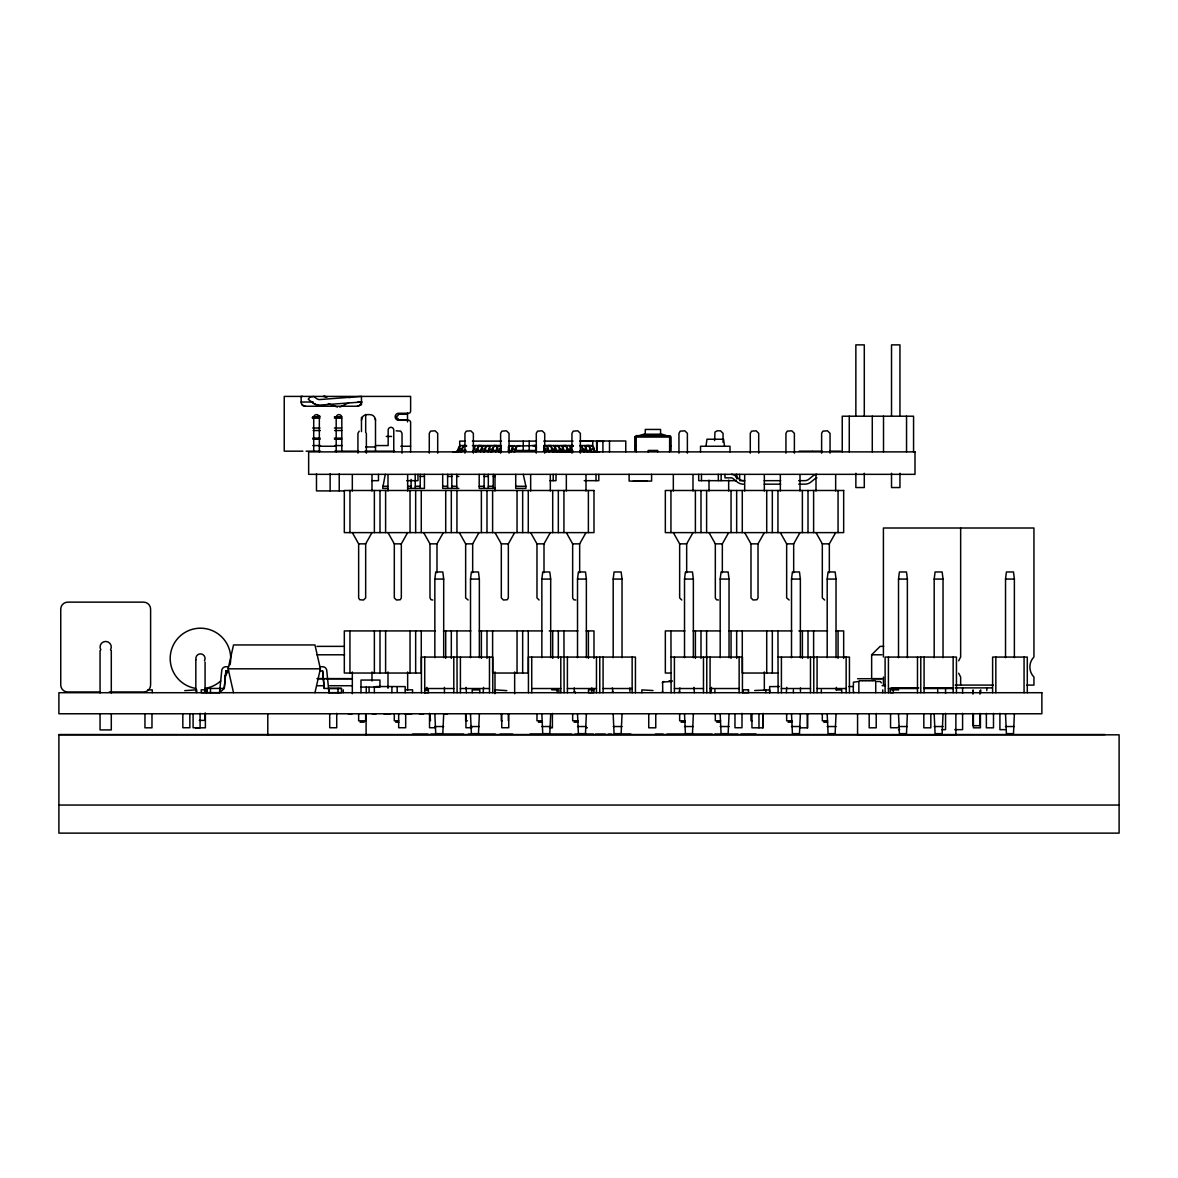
<?xml version="1.0" encoding="UTF-8"?>
<svg xmlns="http://www.w3.org/2000/svg" width="1178" height="1178" viewBox="0 0 1178 1178"><rect width="100%" height="100%" fill="white"/><g stroke="black" fill="none" stroke-linecap="round" stroke-linejoin="round"><path stroke-width="1.5" d="M210.494 692.649L210.494 688.438L206.989 688.423L206.989 692.635L219.535 692.708L221.7 670.93A4.211 4.211 0 0 1 225.911 666.719L228.606 666.719M636.208 450.438L634.78 450.438L634.795 436.891L636.208 435.639L670.179 435.757L671.062 437.067L671.062 450.438L669.634 450.438M629.891 691.295L629.891 687.923M662.743 692.296L662.61 682.018L671.916 681.473M679.883 691.295L679.176 692.517L679.883 687.923M228.606 670.93L225.911 670.93L224.276 688.438L220.698 691.648M225.911 670.93L224.203 688.438L210.494 688.453M219.535 692.708L219.977 688.438M434.844 657.707L434.844 579.075L435.727 571.978L442.81 571.978L443.694 579.075L443.694 657.707M443.694 714.104L442.81 733.644L435.727 733.644L434.844 714.104M470.508 657.707L470.508 579.075L471.391 571.978L478.474 571.978L479.358 579.075L479.358 657.707M479.358 714.104L478.474 733.644L471.391 733.644L470.508 714.104M541.851 657.707L541.851 579.075L542.734 571.978L549.802 571.978L550.686 579.075L550.686 657.707M550.686 714.104L549.802 733.644L542.734 733.644L541.851 714.104M577.514 657.707L577.514 579.075L578.398 571.978L585.481 571.978L586.364 579.075L586.364 657.707M586.364 714.104L585.481 733.644L578.398 733.644L577.514 714.104M613.178 657.707L613.178 579.075L614.062 571.978L621.145 571.978L622.028 579.075L622.028 657.707M622.028 714.104L621.145 733.644L614.062 733.644L613.178 714.104M684.521 657.707L684.521 579.075L685.405 571.978L692.473 571.978L693.356 579.075L693.356 657.707M693.356 714.104L692.473 733.644L685.405 733.644L684.521 714.104M720.185 657.707L720.185 579.075L721.069 571.978L728.151 571.978L729.035 579.075L729.035 657.707M729.035 714.104L728.151 733.644L721.069 733.644L720.185 714.104M791.513 657.707L791.513 579.075L792.411 571.978L799.479 571.978L800.363 579.075L800.363 657.707M800.363 714.104L799.479 733.644L792.411 733.644L791.513 714.104M827.192 657.707L827.192 579.075L828.075 571.978L835.143 571.978L836.027 579.075L836.027 657.707M836.027 714.104L835.143 733.644L828.075 733.644L827.192 714.104M898.519 657.707L898.519 579.075L899.403 571.978L906.486 571.978L907.369 579.075L907.369 657.707M907.369 714.104L906.486 733.644L899.403 733.644L898.519 714.104M934.183 657.707L934.183 579.075L935.082 571.978L942.15 571.978L943.033 579.075L943.033 657.707M943.033 714.104L942.15 733.644L935.082 733.644L934.183 714.104M1005.526 657.707L1005.526 579.075L1006.41 571.978L1013.492 571.978L1014.376 579.075L1014.376 657.707M1014.376 714.104L1013.492 733.644L1006.41 733.644L1005.526 714.104M361.469 420.237L362.22 417.424A5.61 5.61 0 0 1 367.08 414.612L369.892 414.612A5.61 5.61 0 0 1 375.502 420.237L375.502 451.174M388.092 687.378L388.534 686.612M662.331 682.872L663.729 681.473M705.99 446.256L706.962 439.232L723.572 439.232L724.544 446.256M387.753 488.384L382.659 488.384L385.28 474.336M233.524 692.693L228.12 668.824L233.524 644.955L314.968 644.955L320.387 668.824L314.968 692.693M302.481 396.412L301.082 396.412L301.229 403.112L302.319 405.011L305.293 406.233L357.258 406.233L360.232 405.011L361.469 402.022L318.708 405.173A11.279 11.25 -90 0 1 313.009 402.92L308.238 399.283L309.947 397.045L313.878 396.53L316.411 398.459A5.64 5.625 -90 0 0 319.267 399.592L361.455 396.412L361.469 404.834M958.671 660.829L960.644 657.015L960.644 528.009M352.325 532.618L358.642 543.853L358.642 597.909L359.702 599.735L363.546 600.014L365.666 597.909L365.666 543.853L371.983 532.618M387.989 532.618L394.306 543.853L394.306 597.909L396.441 600.014L400.27 599.735L401.33 597.909L401.33 543.853L407.647 532.618M436.994 572.685L436.994 543.853L443.326 532.618M472.672 572.685L472.672 543.853L478.99 532.618M494.996 532.618L501.313 543.853L501.313 597.909L503.433 600.014L507.276 599.735L508.336 597.909L508.336 543.853L514.653 532.618M544 572.685L544 543.853L550.317 532.618M579.664 572.685L579.664 543.853L585.996 532.618M686.671 572.685L686.671 543.853L692.988 532.618M722.335 572.685L722.335 543.853L728.667 532.618M744.673 532.618L750.99 543.853L750.99 597.909L753.11 600.014L756.953 599.735L758.014 597.909L758.014 543.853L764.331 532.618M793.678 572.685L793.678 543.853L799.995 532.618M829.341 572.685L829.341 543.853L835.658 532.618M359.216 431.148L357.935 433.342L357.935 453.132M881.924 678.661L871.646 678.661L871.646 654.791L880.143 646.369L883.706 646.369M405.203 692.708L405.203 686.612L388.401 686.538M483.142 692.708L483.584 687.378M711.041 692.708L711.483 687.378M786.315 692.708L786.757 687.378M348.968 402.581L341.311 406.439A6.214 6.199 -90 0 1 339.676 406.984M639.315 435.639L643.851 434.211L661.992 434.211L666.527 435.639M184.769 690.632L196.726 689.822L196.726 692.635M312.096 417.748L318.693 416.202A11.176 11.176 0 0 1 319.798 415.996M754.7 690.514L769.69 689.896L769.69 692.708M816.958 477.856L816.781 477.856A2.297 2.297 0 0 0 815.559 478.297L810.744 482.214A10.263 10.263 0 0 1 805.296 484.158L798.684 484.173M319.901 670.93L322.595 670.93L324.289 688.438L341.517 688.423L341.517 692.635L328.971 692.708L326.807 670.93A4.211 4.211 0 0 0 322.595 666.719L319.901 666.719M328.971 692.708L328.529 688.438L341.517 688.423M301.082 402.022L313.245 402.022M357.891 402.022L362.058 402.022M407.514 414.273L398.385 414.273A2.106 2.106 0 0 1 396.279 416.379L396.279 417.778A2.106 2.106 0 0 1 398.385 419.883L407.514 419.883M312.715 416.776L320.092 416.776M334.39 416.776L341.679 416.776M312.715 418.175L319.945 418.175M334.39 418.175L341.605 418.175M312.715 428.012L319.945 428.012M334.39 428.012L341.605 428.012M313.142 430.515L320.298 430.515M334.611 430.515L341.782 430.515M396.161 430.809L400.756 431.148L402.037 433.342L402.037 453.132M386.251 436.434L391.626 436.434M634.78 437.067L669.634 437.067L669.634 451.881M312.833 438.128L320.048 438.128M334.449 438.128L341.649 438.128M312.892 439.247L320.092 439.247M334.478 439.247L341.679 439.247M580.489 440.984L625.768 440.984L625.768 451.881M465.148 441.117L459.7 441.117L459.7 448.833M472.407 441.117L501.46 441.117M508.719 441.117L536.461 441.117M543.735 441.117L573.053 441.117M579.797 441.117L592.755 441.117L592.755 445.564L580.047 445.564M596.642 441.338L603.887 441.338M312.788 445.564L320.46 445.564M334.699 445.564L342.312 445.564M375.502 445.564L388.151 445.564L388.151 430.117A2.812 2.812 0 0 1 390.949 427.305A2.812 2.812 0 0 1 393.761 430.117L393.761 451.881M459.7 445.564L466.547 445.564M472.407 445.564L501.46 445.564M536.461 445.564L508.734 446.256L512.415 445.564M543.706 445.564L572.788 445.564M634.78 446.138L636.208 446.138M669.634 446.138L671.062 446.138M319.341 446.256L336.186 446.256M400.785 446.256L410.621 446.256M466.547 446.256L462.866 445.564M485.807 446.256L489.474 445.564M516.391 446.256L520.058 445.564M558.99 446.256L555.324 445.564M365.681 446.963L375.502 446.963M458.404 449.068A2.106 1.487 -90 0 1 456.917 451.174A2.106 1.487 -90 0 0 458.404 449.068L462.07 449.068A3.505 2.489 -90 0 1 464.559 445.564M472.952 450.894A2.106 1.487 -90 0 0 473.689 449.068L477.37 449.068A3.505 2.489 -90 0 1 479.844 445.564M479.844 451.174A2.106 1.487 -90 0 0 481.331 449.068L485.012 449.068A3.505 2.489 -90 0 1 487.486 445.564M487.486 451.174A2.106 1.487 -90 0 0 488.988 449.068L492.654 449.068A3.505 2.489 -90 0 1 495.143 445.564M495.143 451.174A2.106 1.487 -90 0 0 496.63 449.068L500.297 449.068A3.505 2.489 -90 0 1 501.033 446.58M510.427 451.174A2.106 1.487 -90 0 0 511.915 449.068L515.596 449.068A3.505 2.489 -90 0 1 518.07 445.564M543.765 446.58A3.505 2.489 -90 0 1 544.501 449.068L548.168 449.068A2.106 1.487 -90 0 0 549.655 451.174M549.655 445.564A3.505 2.489 -90 0 1 552.143 449.068L555.81 449.068A2.106 1.487 -90 0 0 557.312 451.174M557.312 445.564A3.505 2.489 -90 0 1 559.786 449.068L563.467 449.068A2.106 1.487 -90 0 0 564.954 451.174M564.954 445.564A3.505 2.489 -90 0 1 567.428 449.068L571.109 449.068A2.106 1.487 -90 0 0 572.596 451.174M580.239 445.564A3.505 2.489 -90 0 1 582.727 449.068L586.394 449.068A2.106 1.487 -90 0 0 587.881 451.174M587.881 445.564A3.505 2.489 -90 0 1 590.369 449.068L594.051 449.068A2.106 1.487 -90 0 0 595.538 451.174M461.511 450.467L465.148 450.467M476.045 450.467L481.493 450.467A2.812 1.988 -90 0 0 481.831 449.068A2.812 1.988 -90 0 1 483.819 446.256M485.115 450.467L488.752 450.467M492.375 450.467L497.823 450.467M508.719 450.467L512.356 450.467M515.979 450.467L536.461 450.467A2.812 1.988 -90 0 1 536.358 449.068A2.812 1.988 -90 0 0 534.37 446.256M547.358 450.467L572.788 450.467M580.047 450.467L590.944 450.467M302.893 451.174L284.237 451.174L284.237 396.412L410.621 396.412L410.621 411.151A2.106 2.106 0 0 1 408.516 413.257L398.679 413.257A3.505 3.505 0 0 0 395.175 416.776A3.505 3.505 0 0 0 398.679 420.281L408.516 420.281A2.106 2.106 0 0 1 410.621 422.387L410.621 451.881M306.103 451.174L320.46 451.174M334.699 451.174L358.804 451.174M364.974 451.174L394.586 451.174M473.232 451.174L501.46 451.174M507.777 451.174L514.109 451.174A2.106 1.487 -90 0 0 515.596 449.068M543.338 451.174L572.891 451.881M580.239 451.174L599.499 451.881M799.17 451.174L812.098 451.174M812.614 451.174L822.2 451.174M829.96 451.174L840.783 451.174M420.222 476.442L424.433 476.442M447.596 476.442L451.822 476.442M456.725 476.442L458.831 476.442M484.114 476.442L488.325 476.442M493.243 476.442L495.349 476.442M372.057 480.668L378.477 480.668L378.477 474.336M406.734 480.668L417.969 480.668L417.969 474.336M549.831 480.668L556.016 480.668L556.016 474.336M584.214 480.668L598.807 480.668L598.807 474.336M736.132 480.668L698.687 480.668L698.687 474.336M739.651 480.668L744.717 480.668M764.198 480.668L780.69 480.668M798.684 480.668L804.707 480.668A6.759 6.759 0 0 0 808.977 479.137L813.232 475.662A5.802 5.802 0 0 1 816.914 474.336M764.198 484.173L780.69 484.173M382.659 486.278L387.753 486.278M407.809 486.278L411.093 486.278M415.304 486.278L420.222 486.278M442.692 486.278L447.596 486.278M451.822 486.278L456.725 486.278M479.196 486.278L484.114 486.278M488.325 486.278L493.243 486.278M515.714 486.278L525.889 486.278L525.889 488.384L515.714 488.384L515.714 474.336M407.809 488.384L424.433 488.384L424.433 474.336M458.831 488.384L442.692 488.384L442.692 474.336M495.349 488.384L479.196 488.384L479.196 474.336M344.359 490.902L316.484 490.902L316.484 473.836M358.642 543.853L365.666 543.853M394.306 543.853L401.33 543.853M423.668 532.618L429.985 543.853L436.994 543.853M459.332 532.618L465.649 543.853L472.672 543.853M501.313 543.853L508.336 543.853M530.66 532.618L536.977 543.853L544 543.853M566.338 532.618L572.655 543.853L579.664 543.853M673.33 532.618L679.647 543.853L686.671 543.853M709.009 532.618L715.326 543.853L722.335 543.853M750.99 543.853L758.014 543.853M780.337 532.618L786.654 543.853L793.678 543.853M816.001 532.618L822.318 543.853L829.341 543.853M434.844 579.075L443.694 579.075M470.508 579.075L479.358 579.075M541.851 579.075L550.686 579.075M577.514 579.075L586.364 579.075M613.178 579.075L622.028 579.075M684.521 579.075L693.356 579.075M720.185 579.075L729.035 579.075M791.513 579.075L800.363 579.075M827.192 579.075L836.027 579.075M898.519 579.075L907.369 579.075M934.183 579.075L943.033 579.075M1005.526 579.075L1014.376 579.075M432.797 600.014L431.045 599.735L429.985 597.909L429.985 543.853M468.181 600.014L465.649 597.909L465.649 543.853M575.806 600.014L573.715 599.735L572.655 597.909L572.655 543.853M718.477 600.014L716.386 599.735L715.326 597.909L715.326 543.853M789.186 600.014L786.654 597.909L786.654 543.853M824.629 600.014L822.318 597.909L822.318 543.853M435.242 630.922L344.315 630.922L344.315 673.036L421.268 673.036L421.268 630.922M443.414 630.922L470.906 630.922M479.093 630.922L542.233 630.922M549.213 630.922L577.912 630.922M586.084 630.922L593.992 630.922L593.992 658.384M684.904 630.922L665.334 630.922L665.334 673.036L670.945 673.036M693.091 630.922L720.583 630.922M728.755 630.922L791.91 630.922M798.89 630.922L827.574 630.922M835.762 630.922L843.669 630.922L843.669 658.384M316.97 646.369L343.578 646.369M316.97 654.791L344.58 654.791M871.646 654.791L881.924 654.791M671.107 657.074L742.434 657.074L742.434 692.738M778.113 657.074L849.441 657.074L849.441 692.738M228.12 668.824L320.387 668.824M777.951 673.036L742.287 673.036L742.287 630.922M324.244 678.661L316.97 678.661L351.692 678.719M326.056 678.661L352.075 678.661M857.569 678.719L882.145 678.719M669.089 680.766L672.167 680.766M859.292 680.766L862.296 680.766M862.723 680.766L865.55 680.766M866.066 680.766L868.849 680.766M869.364 680.766L872.206 680.766M872.765 680.766L875.357 680.766M884.722 685.095L883.412 685.095L883.412 677.041M955.181 685.095L993.334 685.095M1026.907 685.095L1033.945 685.095L1033.945 677.041C1028.541 671.593 1028.541 662.448 1033.945 657.015L1033.945 528.009L883.412 528.009L883.412 657.015M316.941 685.729L324.215 685.729M329.663 685.729L351.692 685.729M882.145 685.729L885.532 685.729M376.091 686.538L381.849 686.538M382.276 686.538L384.882 686.538M385.324 686.538L387.827 686.538M779.438 686.538L769.646 686.612L769.646 692.708M848.778 686.538L849.824 686.538M850.398 686.538L852.754 686.538M360.998 687.083L379.949 687.083L379.949 680.059L360.998 680.059L360.998 692.708M891.128 687.878L918.825 687.878M923.626 687.878L952.914 687.878M955.225 687.878L992.318 687.878M424.728 688.526L453.795 688.526M460.407 688.526L489.474 688.526M531.734 688.526L560.802 688.526M567.398 688.526L596.466 688.526M603.077 688.526L632.144 688.526M674.405 688.526L703.472 688.526M710.069 688.526L739.136 688.526M781.412 688.526L810.479 688.526M817.076 688.526L846.143 688.526M888.418 688.526L917.485 688.526M924.082 688.526L953.149 688.526M147.706 689.896L152.271 689.896L152.271 692.708M405.365 689.822L412.565 689.822L412.565 692.635M424.787 689.822L428.365 689.822L428.365 692.635L424.787 692.635M551.746 689.822L558.917 689.896L558.917 692.708M836.351 689.896L841.725 689.896L841.725 692.708M898.652 689.896L890.274 689.822L890.274 692.635L893.307 692.635L893.277 689.896M100.263 692.001L67.764 692.001A7.024 7.024 0 0 1 60.741 684.978L60.741 609.144A7.024 7.024 0 0 1 67.764 602.135L143.598 602.135A7.024 7.024 0 0 1 150.607 609.144L150.607 684.978A7.024 7.024 0 0 1 143.598 692.001L109.289 692.001M348.114 713.765L352.222 713.765M372.086 713.765L376.194 713.765M383.778 713.765L390.801 713.765M404.849 713.765L411.858 713.765M419.442 713.765L423.565 713.765M443.414 713.765L447.537 713.765M199.259 720.376L205.075 720.376L205.075 713.088M398.738 720.789L394.306 720.789L394.306 713.868M430.456 720.789L429.985 713.868M467.401 720.789L465.649 720.789L465.649 713.868M502.343 720.789L501.313 720.789L501.313 713.868M542.248 720.789L536.977 720.789L536.977 713.868M577.912 720.789L572.655 720.789L572.655 713.868M684.919 720.789L679.647 720.789L679.647 713.868M720.583 720.789L715.326 720.789L715.326 713.868M752.02 720.789L750.99 720.789L750.99 713.868M791.925 720.789L786.654 720.789L786.654 713.868M827.589 720.789L822.318 720.789L822.318 713.868M360.056 722.188L364.252 722.188M395.734 722.188L398.871 722.188M538.405 722.188L542.513 722.188M574.069 722.188L577.971 722.188M681.075 722.188L684.978 722.188M716.739 722.188L720.318 722.188M788.067 722.188L792.19 722.188M823.746 722.188L827.648 722.188M434.844 726.531L443.694 726.531M470.508 726.531L479.358 726.531M541.851 726.531L550.686 726.531M577.514 726.531L586.364 726.531M613.178 726.531L622.028 726.531M684.521 726.531L693.356 726.531M720.185 726.531L729.035 726.531M791.513 726.531L800.363 726.531M827.192 726.531L836.027 726.531M898.519 726.531L907.369 726.531M934.183 726.531L943.033 726.531M1005.526 726.531L1014.376 726.531M435.507 727.739L429.514 727.739L429.514 713.323M471.922 727.739L465.928 727.739L465.928 713.691M549.566 727.739L550.597 727.739M586.32 727.739L587.351 727.739M897.577 727.739L890.553 727.739L890.553 713.691M195.563 727.813L205.384 727.813L205.384 713.323M549.787 727.813L552.394 727.813L552.394 713.397M800.26 727.813L807.681 727.813L807.681 713.765M898.49 729.653L899.639 729.653M941.649 729.653L945.566 729.653L945.566 713.308M954.74 729.653L962.588 729.653L962.588 713.308M1005.246 729.653L999.916 729.653L999.916 713.308M529.982 734.1L545.974 734.1M615.785 734.1L630.937 734.1M740.903 734.1L756.055 734.1M412.609 734.159L427.953 734.159M430.898 734.159L463.661 734.159M468.196 734.159L495.334 734.159M499.987 734.159L512.828 734.159M550.744 734.174L571.816 734.174M574.776 734.174L593.521 734.174M595.626 734.174L605.389 734.174M608.231 734.174L611.618 734.174M655.321 734.174L663.185 734.174M666.881 734.174L687.554 734.174M691.412 734.174L712.204 734.174M714.766 734.174L737.958 734.174M58.9 734.542L1105.052 734.542M58.9 805.045L1119.1 805.045M324.23 688.438L322.595 670.93M743.48 484.173L742.935 484.158A10.263 10.263 0 0 1 737.487 482.214L732.819 478.401A2.297 2.297 0 0 0 731.45 477.856L724.971 477.856L724.971 474.336M653.01 690.514L641.863 689.896L641.863 692.708M574.275 687.923L574.334 691.663L575.497 692.693M506.82 690.632L494.848 689.822L494.848 692.635M681.782 600.014L679.647 597.909L679.647 543.853M539.112 600.014L536.977 597.909L536.977 543.853M348.114 397.045L349.925 397.708M328.323 403.598L336.29 406.675A6.214 6.199 -90 0 0 337.526 407.014M575.32 692.649L574.275 691.295M694.372 692.708L693.93 687.378M612.339 687.923L613.031 692.517M466.459 692.708L466.032 687.378M612.751 692.296L612.339 691.295M662.507 691.987L662.331 691.295M958.671 673.227L960.644 677.041L960.644 685.095M375.281 418.705L375.502 420.237M523.268 474.336L525.889 486.278M881.335 682.872L880.305 681.517L875.725 681.473L875.725 692.693M338.012 688.438L338.012 692.649M1027.29 692.738L1027.29 657.074L992.612 657.074L992.612 692.738M1024.065 657.074L1024.065 692.738M995.837 657.074L995.837 692.738M993.496 713.397L993.496 727.813L986.369 727.813L986.369 713.397M986.825 687.775L986.825 690.588M980.714 689.896L980.714 692.708M980.42 713.765L980.42 727.813L973.396 727.813L973.396 713.765M979.949 690.588L979.949 694.107M979.949 713.412L979.949 725.692L972.925 725.692L972.925 713.412M973.102 689.896L973.102 692.708M972.925 690.588L972.925 694.107M962.588 687.878L962.588 693.327M956.448 692.738L956.448 657.074L885.105 657.074L885.105 692.738M955.873 713.824L955.873 734.881L857.569 734.881L857.569 713.824M953.149 657.074L953.149 692.738M945.566 687.878L945.566 693.327M937.717 689.896L937.717 692.708M930.826 713.765L930.826 727.813L923.817 727.813L923.817 713.765M924.082 657.074L924.082 692.738M920.784 657.074L920.784 692.738M917.485 657.074L917.485 692.738M913.568 451.881L913.568 416.202L842.241 416.202L842.241 451.881M906.545 416.202L906.545 451.881M899.948 416.202L899.948 344.874L891.525 344.874L891.525 416.202M899.948 473.276L899.948 487.545L891.525 487.545L891.525 473.276M888.418 657.074L888.418 692.738M883.515 416.202L883.515 451.881M882.734 689.896L882.734 692.708M876.211 713.397L876.211 727.813L869.187 727.813L869.187 713.765M872.28 416.202L872.28 451.881M864.284 416.202L864.284 344.874L855.861 344.874L855.861 416.202M864.284 473.276L864.284 487.545L855.861 487.545L855.861 473.276M858.865 692.693L858.865 681.473L853.446 682.165L853.255 691.295M853.903 691.942L853.903 692.708M849.264 416.202L849.264 451.881M846.143 657.074L846.143 692.738M838.059 490.49L838.059 532.618M838.059 630.922L838.059 658.384M836.351 687.378L836.351 690.426M835.658 474.749L835.658 491.02M830.048 453.132L830.048 433.342L827.501 430.809L822.892 431.148L821.626 433.342L821.626 453.132M821.316 689.896L821.316 692.708M817.076 657.074L817.076 692.738M816.001 474.749L816.001 491.02M813.777 657.074L813.777 692.738M813.615 490.49L813.615 532.618M813.615 630.922L813.615 658.384M810.479 657.074L810.479 692.738M808.005 490.49L808.005 532.618M808.005 630.922L808.005 658.384M807.283 713.765L807.283 727.813M802.38 490.49L802.38 532.618M802.38 630.922L802.38 658.384M800.451 687.923L800.451 691.295M799.995 474.749L799.995 491.02M794.384 453.132L794.384 433.342L791.837 430.809L787.228 431.148L785.947 433.342L785.947 453.132M793.383 689.896L793.383 692.708M781.412 657.074L781.412 692.738M780.337 474.749L780.337 491.02M777.951 490.49L777.951 532.618M777.951 630.922L778.113 692.738M772.326 490.49L772.326 532.618M772.326 630.922L772.326 673.036M766.716 490.49L766.716 532.618M766.716 630.922L766.716 673.036M765.847 689.896L765.847 692.708M764.331 474.749L764.331 491.02M764.331 671.961L764.331 690.072M763.167 713.397L763.167 727.813L751.947 727.813L751.947 713.765M762.814 713.765L762.814 727.813M758.971 713.765L758.971 727.813M758.706 453.132L758.706 433.342L756.158 430.809L751.564 431.148L750.283 433.342L750.283 453.132M744.673 474.749L744.673 491.02M742.287 490.49L742.287 532.618M741.993 713.323L741.993 727.739L734.969 727.739L734.969 713.691M739.651 474.336L739.651 479.961M739.136 657.074L739.136 692.738M736.854 474.336L736.854 479.078M736.662 490.49L736.662 532.618M736.662 630.922L736.662 658.384M736.132 474.336L736.132 477.502M731.052 490.49L731.052 532.618M731.052 630.922L731.052 658.384M730.007 451.881L730.007 446.256L700.527 446.256L700.527 451.881M728.667 480.168L728.667 491.02M723.042 442.339L723.042 433.342L720.494 430.809L717.166 430.809L714.958 432.076L714.619 440.543M721.142 474.336L721.142 480.668M718.344 474.336L718.344 480.668M714.899 689.822L714.899 692.635M710.069 657.074L710.069 692.738M709.009 480.168L709.009 491.02M706.771 657.074L706.771 692.738M706.609 490.49L706.609 532.618M706.609 630.922L706.609 658.384M703.472 657.074L703.472 692.738M701.484 474.336L701.484 480.668M700.998 490.49L700.998 532.618M700.998 630.922L700.998 658.384M695.388 490.49L695.388 532.618M695.388 630.922L695.388 658.384M692.988 474.749L692.988 491.02M687.378 453.132L687.378 433.342L684.83 430.809L680.221 431.148L678.955 433.342L678.955 453.132M674.405 657.074L674.405 692.738M673.33 474.749L673.33 491.02M670.945 490.49L670.945 532.618M670.945 630.922L671.107 692.738M660.563 434.211L660.563 429.44L645.279 429.44L645.279 434.211M657.692 451.881L657.692 450.438L648.15 450.438L648.15 451.881M655.763 713.765L655.763 727.813L648.739 727.813L648.739 713.765M651.596 474.336L651.596 481.08L629.126 481.08L629.126 474.336M647.385 481.08L633.337 481.08M636.208 437.067L636.208 451.881M635.443 692.738L635.443 657.074L528.436 657.074L528.436 692.738M632.144 657.074L632.144 692.738M609.497 440.984L609.497 451.881M602.915 440.984L602.915 451.881M603.077 657.074L603.077 692.738M599.764 657.074L599.764 692.738M596.834 441.338L596.834 451.881M596.642 440.984L596.642 451.881M596.466 657.074L596.466 692.738M596.009 474.336L596.009 480.668M591.827 687.923L591.827 691.295M589.574 445.564L585.908 445.564M588.382 490.49L588.382 532.618M588.382 630.922L588.382 658.384M585.996 474.749L585.996 491.02M580.371 453.132L580.371 433.342L577.824 430.809L573.23 431.148L571.948 433.342L571.948 453.132M570.608 445.564L572.596 446.256A2.812 1.988 -90 0 1 573.112 446.359M567.398 657.074L567.398 692.738M566.633 445.564L562.966 445.564M566.338 474.749L566.338 491.02M563.938 490.49L563.938 532.618M563.938 630.922L564.1 692.738M560.802 657.074L560.802 692.738M558.328 490.49L558.328 532.618M558.328 630.922L558.328 658.384M557.12 689.822L557.12 692.635M553.204 474.336L553.204 480.668M552.703 490.49L552.703 532.618M552.703 630.922L552.703 658.384M551.348 445.564L547.667 445.564M550.317 474.749L550.317 491.02M544.707 453.132L544.707 433.342L542.16 430.809L537.551 431.148L536.284 433.342L536.284 453.132M536.064 445.564L532.382 445.564M531.734 657.074L531.734 692.738M530.66 474.749L530.66 491.02M529.202 441.117L529.202 450.467M528.274 490.49L528.274 532.618M528.274 630.922L528.274 673.036L492.61 673.036L492.61 630.922M523.253 441.117L523.253 450.467M522.664 490.49L522.664 532.618M522.664 630.922L522.664 673.036M517.039 490.49L517.039 532.618M517.039 630.922L517.039 673.036M514.653 671.961L514.653 693.695M509.043 453.132L509.043 433.342L506.496 430.809L501.887 431.148L500.606 433.342L500.606 453.132M508.749 713.691L508.749 727.739L501.74 727.739L501.74 713.691M508.336 713.868L508.336 720.789M498.809 451.881L498.809 451.174A2.106 1.487 -90 0 0 500.297 449.068M497.131 445.564L493.449 445.564M494.996 474.749L494.996 491.02M494.996 671.961L494.996 693.695M493.243 474.336L493.243 488.384M492.772 692.738L492.772 657.074L421.429 657.074L421.429 692.738M492.61 490.49L492.61 532.618M491.167 451.881L491.167 451.174A2.106 1.487 -90 0 0 492.654 449.068M489.474 657.074L489.474 692.738M488.325 474.336L488.325 488.384M486.985 490.49L486.985 532.618M486.985 630.922L486.985 658.384M484.114 474.336L484.114 488.384M483.525 451.881L483.525 451.174A2.106 1.487 -90 0 0 485.012 449.068M481.831 445.564L478.165 445.564M481.375 490.49L481.375 532.618M481.375 630.922L481.375 658.384M479.799 692.708L479.799 689.896L472.201 689.896L472.201 692.708M473.365 453.132L473.365 433.342L470.817 430.809L466.223 431.148L464.942 433.342L464.942 453.132M460.407 657.074L460.407 692.738M456.946 490.49L456.946 532.618M456.946 630.922L457.093 692.738M456.725 474.336L456.725 488.384M453.795 657.074L453.795 692.738M452.941 451.881L464.559 451.174A2.106 1.487 -90 0 0 465.84 450.129M451.822 474.336L451.822 488.384M451.321 490.49L451.321 532.618M451.321 630.922L451.321 658.384M447.596 474.336L447.596 488.384M445.711 490.49L445.711 532.618M445.711 630.922L445.711 658.384M444.43 687.378L444.43 692.708M437.701 453.132L437.701 433.342L435.153 430.809L430.559 431.148L429.278 433.342L429.278 453.132M426.878 687.378L426.878 690.426M424.728 657.074L424.728 692.738M421.268 490.49L421.268 532.618M420.222 474.336L420.222 488.384M415.657 490.49L415.657 532.618M415.657 630.922L415.657 673.036M415.171 474.336L415.304 488.384M411.093 479.461L411.093 488.384M410.032 490.49L410.032 532.618M410.032 630.922L410.032 673.036M407.647 474.749L407.647 491.02M407.647 671.961L407.647 690.072M407.514 412.889L407.514 421.945M405.688 713.691L405.688 727.739L398.665 727.739L398.665 713.691M397.177 687.378L397.177 691.942M391.906 686.612L391.906 692.708M387.989 474.749L387.989 491.02M387.989 671.961L387.989 688.261M385.604 490.49L385.604 532.618M385.604 630.922L385.604 673.036M379.993 490.49L379.993 532.618M379.993 630.922L379.993 673.036M374.368 490.49L374.368 532.618M374.368 630.922L374.368 673.036M374.354 686.612L374.354 692.708M371.983 474.749L371.983 491.02M371.983 671.961L371.983 681.017M369.097 687.378L369.097 691.942M366.373 433.342L366.373 453.132M366.255 687.083L366.255 692.708M366.093 713.78L366.093 734.851M365.681 414.465L365.681 432.517M365.666 713.868L365.666 720.789L358.642 720.789L358.642 713.868M361.469 417.306L361.469 431.575M352.325 474.749L352.325 491.02M352.325 671.961L352.325 693.695M349.94 490.49L349.94 532.618M349.94 630.922L349.94 673.036M343.254 689.822L343.254 692.635M341.811 451.174L341.811 417.424A2.812 2.812 0 0 0 338.999 414.612A2.812 2.812 0 0 0 336.186 417.424L336.186 451.881M339.235 473.836L339.235 490.902M336.731 713.323L336.731 727.739L329.707 727.739L329.707 713.691M330.134 473.836L330.134 490.902M319.341 451.881L319.341 417.424A2.812 2.812 0 0 0 316.529 414.612A2.812 2.812 0 0 0 313.716 417.424L313.716 451.174M267.789 713.78L267.789 734.851M205.384 687.996L205.384 691.604M205.075 662.065L205.075 691.236M200.098 713.323L200.098 727.739L193.089 727.739L193.089 713.691M195.828 660.004L195.828 691.236M189.849 713.691L189.849 727.739L182.826 727.739L182.826 713.691M151.977 713.765L151.977 727.813L144.953 727.813L144.953 713.765M111.292 650.536L111.292 692.973M111.292 714.118L111.292 729.918L100.056 729.918L100.056 714.118M100.056 650.536L100.056 692.973M100.807 649.873A5.61 5.61 0 0 1 105.681 641.45A5.61 5.61 0 0 1 110.541 649.873M195.71 688.379A30.275 30.275 0 0 1 170.648 653.216A30.275 30.275 0 0 1 206.238 628.757A30.275 30.275 0 0 1 230.063 664.775M228.105 670.797A30.275 30.275 0 0 1 224.939 676.26M220.713 680.958A30.275 30.275 0 0 1 205.193 688.379M195.99 659.665A4.624 4.624 0 0 1 201.055 653.893A4.624 4.624 0 0 1 204.457 660.784M318.708 405.173A11.279 11.25 90 0 1 313.009 402.92M360.895 404.128A4.211 4.167 0 0 1 357.258 406.248M305.293 406.248A4.211 4.167 0 0 1 301.656 404.128M465.973 451.056A2.812 1.988 -90 0 1 465.074 451.778M464.559 446.256A2.812 1.988 -90 0 0 462.571 449.068A2.812 1.988 -90 0 1 460.583 451.881L460.583 451.174A2.106 1.487 -90 0 0 462.07 449.068M514.109 451.881A2.812 1.988 -90 0 0 516.082 449.068A2.812 1.988 -90 0 1 518.07 446.256M512.15 450.467A2.812 1.988 -90 0 0 512.415 449.068A2.812 1.988 -90 0 1 514.403 446.256M511.826 451.056A2.812 1.988 -90 0 1 510.943 451.778M510.427 446.256A2.812 1.988 -90 0 0 508.44 449.068A2.812 1.988 -90 0 1 508.381 449.79M484.04 451.778A2.812 1.988 -90 0 0 485.513 449.068A2.812 1.988 -90 0 1 487.501 446.256M481.257 451.056A2.812 1.988 -90 0 1 480.359 451.778M479.844 446.256A2.812 1.988 -90 0 0 477.856 449.068A2.812 1.988 -90 0 1 475.868 451.881L475.868 451.174A2.106 1.487 -90 0 0 477.37 449.068M491.182 451.881A2.812 1.988 -90 0 0 493.155 449.068A2.812 1.988 -90 0 1 495.143 446.256M489.488 449.068A2.812 1.988 -90 0 1 488.016 451.778M496.851 450.467A2.812 1.988 -90 0 0 497.131 449.068A2.812 1.988 -90 0 1 499.104 446.256M496.542 451.056A2.812 1.988 -90 0 1 495.658 451.778M458.978 448.347A2.812 1.988 -90 0 1 459.891 446.639M458.404 449.068A3.505 2.489 -90 0 1 460.878 445.564M549.655 446.256A2.812 1.988 -90 0 1 551.643 449.068A2.812 1.988 -90 0 0 553.631 451.881L553.631 451.174A2.106 1.487 -90 0 1 552.143 449.068M549.139 451.778A2.812 1.988 -90 0 1 548.256 451.056M547.947 450.467A2.812 1.988 -90 0 1 547.667 449.068A2.812 1.988 -90 0 0 546.209 446.359M595.023 451.778A2.812 1.988 -90 0 1 594.124 451.056M593.815 450.467A2.812 1.988 -90 0 1 593.55 449.068A2.812 1.988 -90 0 0 592.078 446.359M591.562 445.564A3.505 2.489 -90 0 1 594.051 449.068M590.369 449.068A2.106 1.487 -90 0 0 591.857 451.174L591.857 451.881A2.812 1.988 -90 0 1 589.869 449.068A2.812 1.988 -90 0 0 587.881 446.256M557.312 446.256A2.812 1.988 -90 0 1 559.285 449.068A2.812 1.988 -90 0 0 561.273 451.881L561.273 451.174A2.106 1.487 -90 0 1 559.786 449.068M556.796 451.778A2.812 1.988 -90 0 1 555.383 449.79M564.954 446.256A2.812 1.988 -90 0 1 566.942 449.068A2.812 1.988 -90 0 0 568.93 451.881L568.93 451.174A2.106 1.487 -90 0 1 567.428 449.068M564.439 451.778A2.812 1.988 -90 0 1 563.54 451.056M563.231 450.467A2.812 1.988 -90 0 1 562.966 449.068A2.812 1.988 -90 0 0 561.494 446.359M572.081 451.778A2.812 1.988 -90 0 1 570.682 449.79M587.38 451.778A2.812 1.988 -90 0 1 585.967 449.79M582.727 449.068A2.106 1.487 -90 0 0 584.214 451.174L584.214 451.881A2.812 1.988 -90 0 1 582.226 449.068A2.812 1.988 -90 0 0 580.239 446.256M584.906 446.639A2.812 1.988 -90 0 1 585.834 448.347M583.92 445.564A3.505 2.489 -90 0 1 586.394 449.068M534.37 445.564A3.505 2.489 -90 0 1 536.52 447.316M543.735 447.669A2.812 1.988 -90 0 1 544 449.068A2.812 1.988 -90 0 0 545.988 451.881L545.988 451.174A2.106 1.487 -90 0 1 544.501 449.068M545.694 445.564A3.505 2.489 -90 0 1 548.168 449.068M572.596 445.564A3.505 2.489 -90 0 1 573.244 445.682M569.622 446.639A2.812 1.988 -90 0 1 570.55 448.347M568.621 445.564A3.505 2.489 -90 0 1 571.109 449.068M560.978 445.564A3.505 2.489 -90 0 1 563.467 449.068M554.323 446.639A2.812 1.988 -90 0 1 555.25 448.347M553.336 445.564A3.505 2.489 -90 0 1 555.81 449.068M508.278 447.316A3.505 2.489 -90 0 1 510.427 445.564M499.325 451.778A2.812 1.988 -90 0 0 500.797 449.068A2.812 1.988 -90 0 1 501.386 447.08M496.63 449.068A3.505 2.489 -90 0 1 499.104 445.564M488.988 449.068A3.505 2.489 -90 0 1 491.462 445.564M490.063 447.08A2.812 1.988 -90 0 1 490.475 446.639M481.331 449.068A3.505 2.489 -90 0 1 483.819 445.564M473.689 449.068A3.505 2.489 -90 0 1 476.177 445.564M474.248 448.347A2.812 1.988 -90 0 1 475.176 446.639M511.915 449.068A3.505 2.489 -90 0 1 514.403 445.564M743.524 480.668A6.759 6.759 0 0 1 739.254 479.137L734.998 475.662A5.802 5.802 0 0 0 731.317 474.336M58.9 734.822L58.9 833.126L1119.1 833.126L1119.1 734.822L58.9 734.822M914.997 451.881L308.651 451.881L308.651 474.336L914.997 474.336L914.997 451.881M593.992 490.49L344.315 490.49L344.315 532.618L593.992 532.618L593.992 490.49M843.669 490.49L665.334 490.49L665.334 532.618L843.669 532.618L843.669 490.49M206.636 689.822L201.247 689.822L201.247 692.635L206.636 692.635L206.636 689.822M593.874 689.822L588.499 689.822L588.499 692.635L593.874 692.635L593.874 689.822M748.516 689.822L743.141 689.822L743.141 692.635L748.516 692.635L748.516 689.822M1041.867 692.708L58.9 692.708L58.9 713.765L1041.867 713.765L1041.867 692.708M326.748 397.001A8.835 8.82 -90 0 0 323.567 396.412A8.835 8.82 90 0 1 326.748 397.001M457.432 451.778A2.812 1.988 -90 0 0 458.831 449.79A2.812 1.988 -90 0 1 457.417 451.778"/></g></svg>
